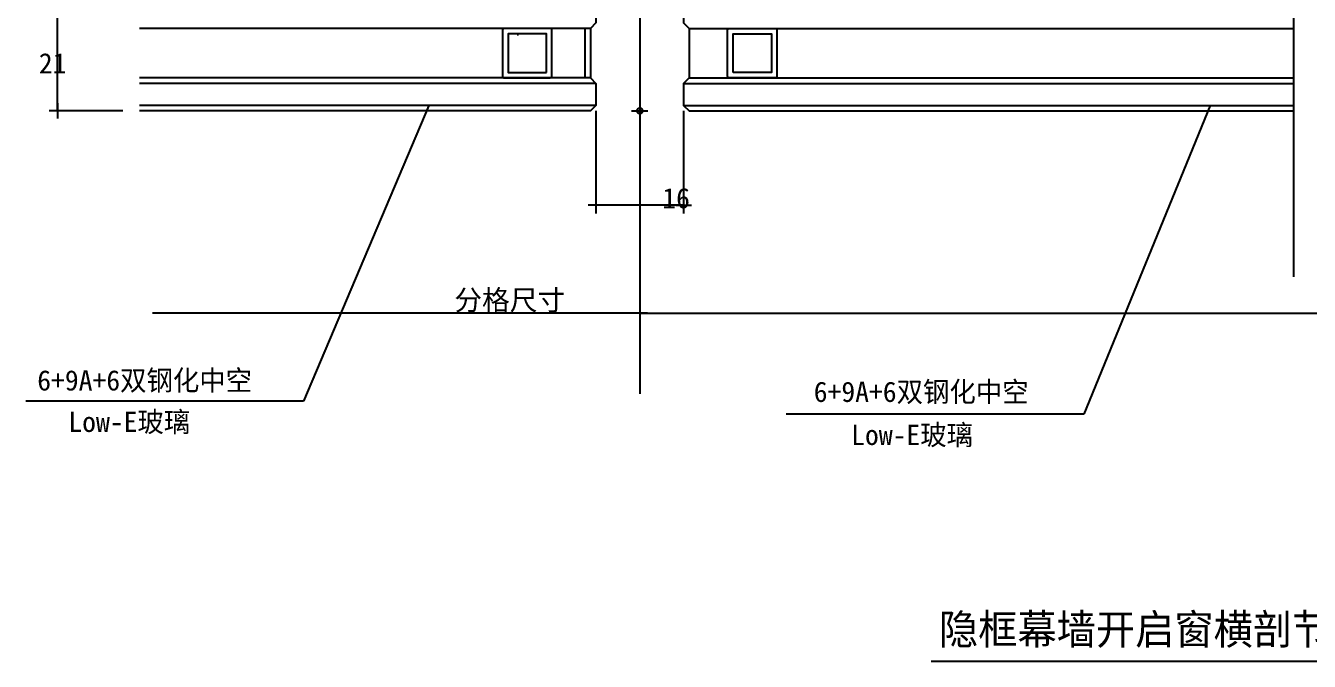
# Model space of a CAD drawing. Header units: metres. Extents: x -2523 to 2712, y 823 to 1125.
# Drawn here: x 2279.3 to 2513.2, y 822.5 to 938.3 of the extents above; entities that cross this region are included whole.
import ezdxf

# ---------------------------------------------------------------- set-up
doc = ezdxf.new("R2010")
doc.units = ezdxf.units.M
for name, color, linetype in [('3', 5, 'Continuous'), ('Dim', 3, 'Continuous'), ('GRID', 8, 'Continuous'), ('SMPEN_THICK', 7, 'Continuous')]:
    doc.layers.add(name, color=color, linetype=linetype)

# ---------------------------------------------------------------- blocks, each defined once
blk = doc.blocks.new('mp')
at = {"color": 1}
for p, q in [((-1.5, 0), (1.5, 0)), ((0, 1.5), (0, -1.5))]:
    blk.add_line(p, q, dxfattribs=at)
blk.add_circle((0, 0), 0.5, dxfattribs=at)
blk = doc.blocks.new('_OBLIQUE')
blk.add_line((-0.37, 0), (0.37, 0))

msp = doc.modelspace()

# ---------------------------------------------------------------- hatches: boundary and pattern name
at = {"layer": '3'}
h = msp.add_hatch(dxfattribs=at)
h.set_pattern_fill('AR-SAND', scale=0.5)
h.paths.add_polyline_path([(2374.23, 936.77), (2367.23, 936.77), (2367.23, 929.77), (2374.23, 929.77)])
h = msp.add_hatch(dxfattribs=at)
h.set_pattern_fill('AR-SAND', scale=0.5)
h.paths.add_polyline_path([(2374.23, 936.77), (2367.23, 936.77), (2367.23, 929.77), (2374.23, 929.77)])
h = msp.add_hatch(dxfattribs=at)
h.set_pattern_fill('NET', scale=10)
h.paths.add_polyline_path([(2382.23, 937.77), (2375.23, 937.77), (2375.23, 928.77), (2382.23, 928.77)])
h = msp.add_hatch(dxfattribs=at)
h.set_pattern_fill('NET', scale=10)
h.paths.add_polyline_path([(2382.23, 937.77), (2375.23, 937.77), (2375.23, 928.77), (2382.23, 928.77)])
h = msp.add_hatch(dxfattribs=at)
h.set_pattern_fill('NET', scale=10)
h.paths.add_polyline_path([(2400.23, 937.77), (2407.23, 937.77), (2407.23, 928.77), (2400.23, 928.77)])
h = msp.add_hatch(dxfattribs=at)
h.set_pattern_fill('AR-SAND', scale=0.5)
h.paths.add_polyline_path([(2408.23, 936.77), (2415.23, 936.77), (2415.23, 929.77), (2408.23, 929.77)])

# ---------------------------------------------------------------- linework, layer by layer
for p, q in [((2391.23, 1112.27), (2391.23, 871.22)), ((2285.11, 922.77), (2285.11, 943.77)), ((2297.06, 922.77), (2283.61, 922.77)), ((2383.23, 922.77), (2383.23, 904.09)), ((2399.23, 922.77), (2399.23, 904.09)), ((2399.23, 905.59), (2383.23, 905.59)), ((2444.32, 822.55), (2537.15, 822.55))]:
    msp.add_line(p, q)
for p, q in [((2382.23, 937.77), (2300.06, 937.77)), ((2400.23, 937.77), (2510.37, 937.77)), ((2382.23, 928.77), (2300.06, 928.77)), ((2400.23, 928.77), (2510.37, 928.77)), ((2383.23, 927.77), (2300.06, 927.77)), ((2399.23, 927.77), (2510.37, 927.77)), ((2383.23, 923.77), (2300.06, 923.77)), ((2399.23, 923.77), (2510.37, 923.77))]:
    msp.add_line(p, q, dxfattribs=at)
for points in [[(2300.06, 943.77), (2382.23, 943.77), (2383.23, 942.77), (2383.23, 938.77), (2382.23, 937.77), (2382.23, 928.77), (2383.23, 927.77), (2383.23, 923.77), (2382.23, 922.77), (2300.06, 922.77)], [(2510.37, 943.77), (2400.23, 943.77), (2399.23, 942.77), (2399.23, 938.77), (2400.23, 937.77), (2400.23, 928.77), (2399.23, 927.77), (2399.23, 923.77), (2400.23, 922.77), (2510.37, 922.77)]]:
    msp.add_lwpolyline(points, dxfattribs=at)
for points in [[(2375.23, 929.07), (2375.23, 937.47, 0.41), (2374.93, 937.77), (2366.48, 937.77, 0.41), (2366.23, 937.52), (2366.23, 929.02, 0.41), (2366.48, 928.77), (2374.93, 928.77, 0.41)], [(2375.23, 929.07), (2375.23, 937.47, 0.41), (2374.93, 937.77), (2366.48, 937.77, 0.41), (2366.23, 937.52), (2366.23, 929.02, 0.41), (2366.48, 928.77), (2374.93, 928.77, 0.41)], [(2407.23, 929.07), (2407.23, 937.47, -0.41), (2407.53, 937.77), (2415.98, 937.77, -0.41), (2416.23, 937.52), (2416.23, 929.02, -0.41), (2415.98, 928.77), (2407.53, 928.77, -0.41)]]:
    msp.add_lwpolyline(points, format="xyb", close=True, dxfattribs=at)
for points in [[(2374.23, 929.77), (2374.23, 936.77), (2367.23, 936.77), (2367.23, 929.77)], [(2374.23, 929.77), (2374.23, 936.77), (2367.23, 936.77), (2367.23, 929.77)], [(2408.23, 929.77), (2408.23, 936.77), (2415.23, 936.77), (2415.23, 929.77)]]:
    msp.add_lwpolyline(points, close=True, dxfattribs=at)
at = {"layer": 'Dim'}
for p, q in [((2352.79, 923.77), (2329.98, 869.92)), ((2495.15, 923.77), (2472.18, 867.53)), ((2391.23, 885.91), (2302.45, 885.91)), ((2391.23, 885.91), (2635.68, 885.91)), ((2329.98, 869.92), (2279.33, 869.92)), ((2472.18, 867.53), (2417.94, 867.53))]:
    msp.add_line(p, q, dxfattribs=at)
at = {"layer": 'GRID'}
msp.add_line((2510.37, 1038.73), (2510.37, 892.55), dxfattribs=at)

# ---------------------------------------------------------------- block references
at = {"xscale": 3.8, "yscale": 3.8, "zscale": 3.8}
for p, rotation in [((2285.11, 922.77), 270), ((2383.23, 905.59), 180), ((2391.23, 885.91), 180)]:
    msp.add_blockref('_OBLIQUE', p, dxfattribs=dict(at, rotation=rotation))
msp.add_blockref('mp', (2391.23, 922.77))
msp.add_blockref('_OBLIQUE', (2399.23, 905.59), dxfattribs=at)

# ---------------------------------------------------------------- texts
at = {"char_height": 3.7, "attachment_point": 1}
for s, insert in [('\\A1;21', (2281.73, 933.27)), ('\\A1;16', (2395.35, 908.72))]:
    msp.add_mtext(s, dxfattribs=dict(at, insert=insert))
at = {"layer": 'Dim'}
for s, p in [('6+9A+6双钢化中空', (2281.44, 871.85)), ('6+9A+6双钢化中空', (2422.94, 869.77)), ('Low-E玻璃', (2287.11, 864.3)), ('Low-E玻璃', (2429.76, 861.92))]:
    msp.add_text(s, height=3.7, dxfattribs=at).set_placement(p)
at = {"layer": 'Dim', "insert": (2357.45, 890.17), "char_height": 3.7, "attachment_point": 1}
msp.add_mtext('{\\fSimSun|b0|i0|c134|p2;\\C3;分格尺寸}', dxfattribs=at)
at = {"layer": 'SMPEN_THICK', "insert": (2445.76, 831.12), "char_height": 5.5, "attachment_point": 1}
msp.add_mtext('隐框幕墙开启窗横剖节点图', dxfattribs=at)

doc.saveas('drawing.dxf')
